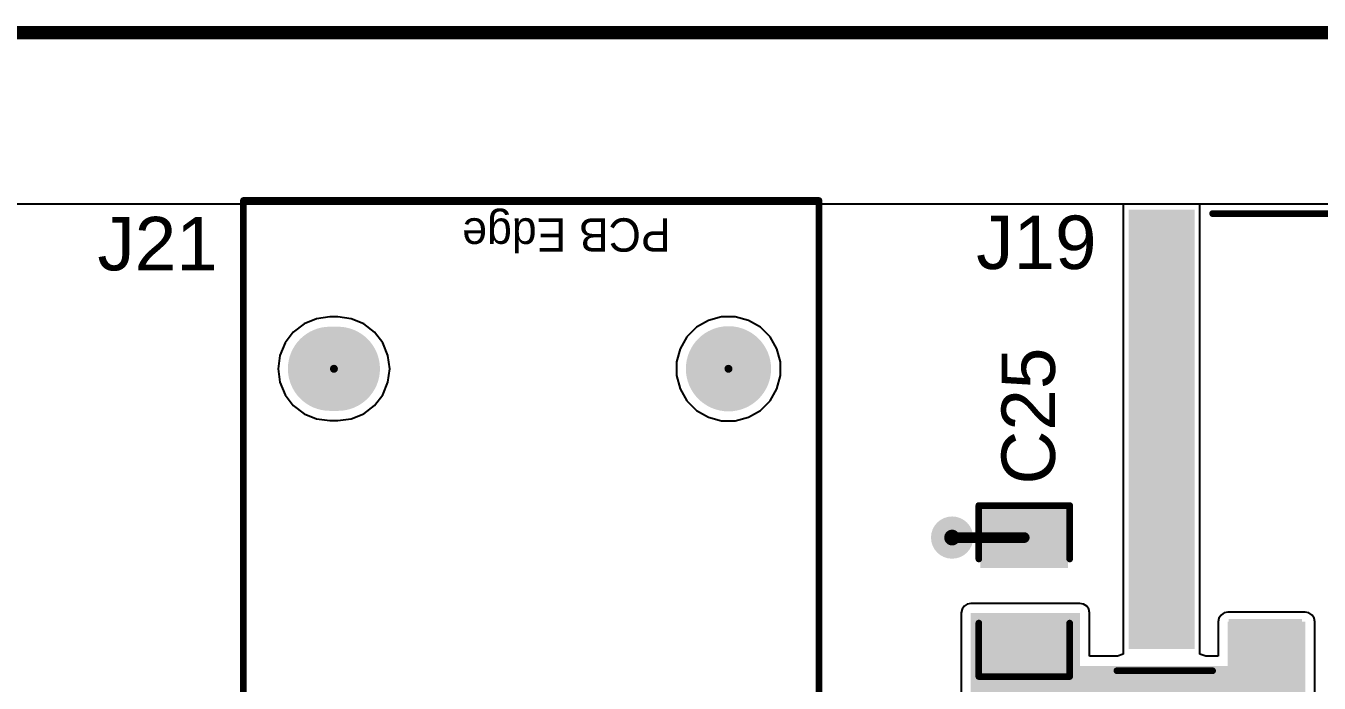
# Model space of a CAD drawing. Header units: millimetres. Extents: x -0.13 to 3.86, y -0.01 to 4.3.
# Drawn here: x 0.63 to 1.598, y 3.781 to 4.273 of the extents above; entities that cross this region are included whole.
import ezdxf

# ---------------------------------------------------------------- set-up
doc = ezdxf.new("R2010")
doc.units = ezdxf.units.MM
doc.header["$MEASUREMENT"] = 0
for name, color, linetype in [('BottomLayer', 5, 'Continuous'), ('BottomSolder', 6, 'Continuous'), ('Mechanical1', 6, 'Continuous'), ('MultiLayer', 9, 'Continuous'), ('PadHoleLayer', 156, 'Continuous'), ('TopLayer', 1, 'Continuous'), ('TopOverlay', 2, 'Continuous'), ('TopPaste', 8, 'Continuous'), ('TopSolder', 216, 'Continuous'), ('ViaHoleLayer', 16, 'Continuous')]:
    doc.layers.add(name, color=color, linetype=linetype)
doc.styles.add('Arial', font='arial.ttf', dxfattribs={"height": 0.2})

# ---------------------------------------------------------------- blocks, each defined once
blk = doc.blocks.new('1053131304_191')
at = {"layer": 'BottomLayer'}
h = blk.add_hatch(color=5, dxfattribs=at)
edge = h.paths.add_edge_path()
edge.add_arc((-0.14764, 0.14134), 0.03543, 0, 360)
h = blk.add_hatch(color=5, dxfattribs=at)
edge = h.paths.add_edge_path()
edge.add_arc((-0.04921, 0.14134), 0.03543, 0, 360)
h = blk.add_hatch(color=5, dxfattribs=at)
edge = h.paths.add_edge_path()
edge.add_arc((0.04921, 0.14134), 0.03543, 0, 360)
blk.add_hatch(color=5, dxfattribs=at).paths.add_polyline_path([(0.1122, 0.17677), (0.18307, 0.17677), (0.18307, 0.1059), (0.1122, 0.1059)])
at = {"layer": 'BottomSolder'}
h = blk.add_hatch(color=6, dxfattribs=at)
edge = h.paths.add_edge_path()
edge.add_arc((-0.14764, 0.14134), 0.03843, 0, 360)
h = blk.add_hatch(color=6, dxfattribs=at)
edge = h.paths.add_edge_path()
edge.add_arc((-0.04921, 0.14134), 0.03843, 0, 360)
h = blk.add_hatch(color=6, dxfattribs=at)
edge = h.paths.add_edge_path()
edge.add_arc((0.04921, 0.14134), 0.03843, 0, 360)
blk.add_hatch(color=6, dxfattribs=at).paths.add_polyline_path([(0.1092, 0.17977), (0.18607, 0.17977), (0.18607, 0.1029), (0.1092, 0.1029)])
h = blk.add_hatch(color=6, dxfattribs=at)
edge = h.paths.add_edge_path()
edge.add_arc((-0.14764, -0.14134), 0.003, 0, 360)
h = blk.add_hatch(color=6, dxfattribs=at)
edge = h.paths.add_edge_path()
edge.add_arc((0.14764, -0.14134), 0.003, 0, 360)
at = {"layer": 'MultiLayer'}
h = blk.add_hatch(color=9, dxfattribs=at)
edge = h.paths.add_edge_path()
edge.add_arc((-0.14764, 0.14134), 0.03543, 0, 360)
h = blk.add_hatch(color=9, dxfattribs=at)
edge = h.paths.add_edge_path()
edge.add_arc((-0.04921, 0.14134), 0.03543, 0, 360)
h = blk.add_hatch(color=9, dxfattribs=at)
edge = h.paths.add_edge_path()
edge.add_arc((0.04921, 0.14134), 0.03543, 0, 360)
blk.add_hatch(color=9, dxfattribs=at).paths.add_polyline_path([(0.1122, 0.17677), (0.18307, 0.17677), (0.18307, 0.1059), (0.1122, 0.1059)])
at = {"layer": 'PadHoleLayer'}
h = blk.add_hatch(color=156, dxfattribs=at)
edge = h.paths.add_edge_path()
edge.add_arc((-0.14764, 0.14134), 0.02362, 0, 360)
h = blk.add_hatch(color=156, dxfattribs=at)
edge = h.paths.add_edge_path()
edge.add_arc((-0.04921, 0.14134), 0.02362, 0, 360)
h = blk.add_hatch(color=156, dxfattribs=at)
edge = h.paths.add_edge_path()
edge.add_arc((0.04921, 0.14134), 0.02362, 0, 360)
h = blk.add_hatch(color=156, dxfattribs=at)
edge = h.paths.add_edge_path()
edge.add_arc((0.14764, 0.14134), 0.02362, 0, 360)
h = blk.add_hatch(color=156, dxfattribs=at)
edge = h.paths.add_edge_path()
edge.add_arc((-0.14764, -0.14134), 0.03189, 0, 360)
h = blk.add_hatch(color=156, dxfattribs=at)
edge = h.paths.add_edge_path()
edge.add_arc((0.14468, -0.14134), 0.0315, 90, 270)
edge.add_line((0.14468, -0.17283), (0.15059, -0.17283))
edge.add_arc((0.15059, -0.14134), 0.0315, 270, 450)
edge.add_line((0.15059, -0.10984), (0.14468, -0.10984))
at = {"layer": 'TopLayer'}
h = blk.add_hatch(color=1, dxfattribs=at)
edge = h.paths.add_edge_path()
edge.add_arc((-0.14764, 0.14134), 0.03543, 0, 360)
h = blk.add_hatch(color=1, dxfattribs=at)
edge = h.paths.add_edge_path()
edge.add_arc((-0.04921, 0.14134), 0.03543, 0, 360)
h = blk.add_hatch(color=1, dxfattribs=at)
edge = h.paths.add_edge_path()
edge.add_arc((0.04921, 0.14134), 0.03543, 0, 360)
blk.add_hatch(color=1, dxfattribs=at).paths.add_polyline_path([(0.1122, 0.17677), (0.18307, 0.17677), (0.18307, 0.1059), (0.1122, 0.1059)])
at = {"layer": 'TopSolder'}
h = blk.add_hatch(color=216, dxfattribs=at)
edge = h.paths.add_edge_path()
edge.add_arc((-0.14764, 0.14134), 0.03843, 0, 360)
h = blk.add_hatch(color=216, dxfattribs=at)
edge = h.paths.add_edge_path()
edge.add_arc((-0.04921, 0.14134), 0.03843, 0, 360)
h = blk.add_hatch(color=216, dxfattribs=at)
edge = h.paths.add_edge_path()
edge.add_arc((0.04921, 0.14134), 0.03843, 0, 360)
blk.add_hatch(color=216, dxfattribs=at).paths.add_polyline_path([(0.1092, 0.17977), (0.18607, 0.17977), (0.18607, 0.1029), (0.1092, 0.1029)])
h = blk.add_hatch(color=216, dxfattribs=at)
edge = h.paths.add_edge_path()
edge.add_arc((-0.14764, -0.14134), 0.003, 0, 360)
h = blk.add_hatch(color=216, dxfattribs=at)
edge = h.paths.add_edge_path()
edge.add_arc((0.14764, -0.14134), 0.003, 0, 360)
at = {"layer": 'TopOverlay'}
for points, const_width in [([(0.19677, 0.17292), (0.19177, 0.16792)], 0.00787), ([(0.19677, 0.17292), (0.19677, 0.16292)], 0.00787), ([(0.19677, 0.16292), (0.19177, 0.16792)], 0.00787), ([(-0.21535, 0.15354), (-0.21535, -0.26732)], 0.005), ([(-0.1937, 0.15354), (-0.21535, 0.15354)], 0.005), ([(-0.09363, 0.15354), (-0.10322, 0.15354)], 0.005), ([(0.0048, 0.15354), (-0.00479, 0.15354)], 0.005), ([(0.10157, 0.15354), (0.09363, 0.15354)], 0.005), ([(0.21535, 0.15354), (0.1937, 0.15354)], 0.005), ([(0.21535, 0.15354), (0.21535, -0.26732)], 0.005), ([(0.21535, -0.26732), (-0.21535, -0.26732)], 0.005), ([(0.21535, -0.26732), (-0.21535, -0.26732)], 0.005)]:
    blk.add_lwpolyline(points, dxfattribs=dict(at, const_width=const_width))
for points, const_width in [([(0.1948, 0.17292, 1), (0.19874, 0.17292, 1)], 0.00394), ([(0.1948, 0.17292, 1), (0.19874, 0.17292, 1)], 0.00394), ([(0.1898, 0.16792, 1), (0.19374, 0.16792, 1)], 0.00394), ([(0.1898, 0.16792, 1), (0.19374, 0.16792, 1)], 0.00394), ([(0.1948, 0.16292, 1), (0.19874, 0.16292, 1)], 0.00394), ([(0.1948, 0.16292, 1), (0.19874, 0.16292, 1)], 0.00394), ([(-0.2166, 0.15354, 1), (-0.2141, 0.15354, 1)], 0.0025), ([(-0.2166, 0.15354, 1), (-0.2141, 0.15354, 1)], 0.0025), ([(-0.19495, 0.15354, 1), (-0.19245, 0.15354, 1)], 0.0025), ([(-0.10447, 0.15354, 1), (-0.10197, 0.15354, 1)], 0.0025), ([(-0.09488, 0.15354, 1), (-0.09238, 0.15354, 1)], 0.0025), ([(-0.00604, 0.15354, 1), (-0.00354, 0.15354, 1)], 0.0025), ([(0.00355, 0.15354, 1), (0.00605, 0.15354, 1)], 0.0025), ([(0.09238, 0.15354, 1), (0.09488, 0.15354, 1)], 0.0025), ([(0.10032, 0.15354, 1), (0.10282, 0.15354, 1)], 0.0025), ([(0.19245, 0.15354, 1), (0.19495, 0.15354, 1)], 0.0025), ([(0.2141, 0.15354, 1), (0.2166, 0.15354, 1)], 0.0025), ([(0.2141, 0.15354, 1), (0.2166, 0.15354, 1)], 0.0025), ([(-0.2166, -0.26732, 1), (-0.2141, -0.26732, 1)], 0.0025), ([(-0.2166, -0.26732, 1), (-0.2141, -0.26732, 1)], 0.0025), ([(-0.2166, -0.26732, 1), (-0.2141, -0.26732, 1)], 0.0025), ([(0.2141, -0.26732, 1), (0.2166, -0.26732, 1)], 0.0025), ([(0.2141, -0.26732, 1), (0.2166, -0.26732, 1)], 0.0025), ([(0.2141, -0.26732, 1), (0.2166, -0.26732, 1)], 0.0025)]:
    blk.add_lwpolyline(points, format="xyb", close=True, dxfattribs=dict(at, const_width=const_width))
blk.add_text('PCB Edge', height=0.025, dxfattribs=at).set_placement((-0.10443, -0.25399))
blk = doc.blocks.new('1054301305_193')
at = {"layer": 'TopLayer'}
for points in [[(-0.20945, 0.14626), (-0.16063, 0.14626), (-0.16063, 0.04784), (-0.20945, 0.04784)], [(-0.11102, 0.14626), (-0.06221, 0.14626), (-0.06221, 0.04784), (-0.11102, 0.04784)], [(-0.0126, 0.14626), (0.03622, 0.14626), (0.03622, 0.04784), (-0.0126, 0.04784)], [(0.08583, 0.14626), (0.13465, 0.14626), (0.13465, 0.04784), (0.08583, 0.04784)], [(0.18425, 0.14626), (0.23307, 0.14626), (0.23307, 0.04784), (0.18425, 0.04784)], [(-0.30787, 0.06437), (-0.26457, 0.06437), (-0.26457, -0.25847), (-0.30787, -0.25847)], [(0.26457, 0.06437), (0.30787, 0.06437), (0.30787, -0.25847), (0.26457, -0.25847)]]:
    blk.add_hatch(color=1, dxfattribs=at).paths.add_polyline_path(points)
at = {"layer": 'TopPaste'}
for points in [[(-0.20945, 0.14626), (-0.16063, 0.14626), (-0.16063, 0.04784), (-0.20945, 0.04784)], [(-0.11102, 0.14626), (-0.06221, 0.14626), (-0.06221, 0.04784), (-0.11102, 0.04784)], [(-0.0126, 0.14626), (0.03622, 0.14626), (0.03622, 0.04784), (-0.0126, 0.04784)], [(0.08583, 0.14626), (0.13465, 0.14626), (0.13465, 0.04784), (0.08583, 0.04784)], [(0.18425, 0.14626), (0.23307, 0.14626), (0.23307, 0.04784), (0.18425, 0.04784)], [(-0.30787, 0.06437), (-0.26457, 0.06437), (-0.26457, -0.25847), (-0.30787, -0.25847)], [(0.26457, 0.06437), (0.30787, 0.06437), (0.30787, -0.25847), (0.26457, -0.25847)]]:
    blk.add_hatch(color=8, dxfattribs=at).paths.add_polyline_path(points)
at = {"layer": 'TopSolder'}
for points in [[(-0.21245, 0.14926), (-0.15763, 0.14926), (-0.15763, 0.04484), (-0.21245, 0.04484)], [(-0.11402, 0.14926), (-0.05921, 0.14926), (-0.05921, 0.04484), (-0.11402, 0.04484)], [(-0.0156, 0.14926), (0.03922, 0.14926), (0.03922, 0.04484), (-0.0156, 0.04484)], [(0.08283, 0.14926), (0.13765, 0.14926), (0.13765, 0.04484), (0.08283, 0.04484)], [(0.18125, 0.14926), (0.23607, 0.14926), (0.23607, 0.04484), (0.18125, 0.04484)], [(-0.31087, 0.06737), (-0.26157, 0.06737), (-0.26157, -0.26147), (-0.31087, -0.26147)], [(0.26157, 0.06737), (0.31087, 0.06737), (0.31087, -0.26147), (0.26157, -0.26147)]]:
    blk.add_hatch(color=216, dxfattribs=at).paths.add_polyline_path(points)
at = {"layer": 'TopOverlay'}
for points, const_width in [([(0.25053, 0.11645), (0.24553, 0.11145)], 0.00787), ([(0.25053, 0.11645), (0.25053, 0.10645)], 0.00787), ([(0.25053, 0.10645), (0.24553, 0.11145)], 0.00787), ([(-0.22441, 0.08366), (-0.31968, 0.08366)], 0.005), ([(0.31969, 0.08366), (0.24803, 0.08366)], 0.005), ([(0.24803, -0.25846), (-0.25, -0.25846)], 0.005)]:
    blk.add_lwpolyline(points, dxfattribs=dict(at, const_width=const_width))
for points, const_width in [([(0.24856, 0.11645, 1), (0.2525, 0.11645, 1)], 0.00394), ([(0.24856, 0.11645, 1), (0.2525, 0.11645, 1)], 0.00394), ([(0.24356, 0.11145, 1), (0.2475, 0.11145, 1)], 0.00394), ([(0.24356, 0.11145, 1), (0.2475, 0.11145, 1)], 0.00394), ([(0.24856, 0.10645, 1), (0.2525, 0.10645, 1)], 0.00394), ([(0.24856, 0.10645, 1), (0.2525, 0.10645, 1)], 0.00394), ([(-0.32093, 0.08366, 1), (-0.31843, 0.08366, 1)], 0.0025), ([(-0.22566, 0.08366, 1), (-0.22316, 0.08366, 1)], 0.0025), ([(0.24678, 0.08366, 1), (0.24928, 0.08366, 1)], 0.0025), ([(0.31844, 0.08366, 1), (0.32094, 0.08366, 1)], 0.0025), ([(-0.25125, -0.25846, 1), (-0.24875, -0.25846, 1)], 0.0025), ([(0.24678, -0.25846, 1), (0.24928, -0.25846, 1)], 0.0025)]:
    blk.add_lwpolyline(points, format="xyb", close=True, dxfattribs=dict(at, const_width=const_width))
blk = doc.blocks.new('C___0805_226')
at = {"layer": 'TopLayer'}
for points in [[(-0.06, 0.03), (-0.02, 0.03), (-0.02, -0.03), (-0.06, -0.03)], [(0.02, 0.03), (0.06, 0.03), (0.06, -0.03), (0.02, -0.03)]]:
    blk.add_hatch(color=1, dxfattribs=at).paths.add_polyline_path(points)
at = {"layer": 'TopPaste'}
for points in [[(-0.06, 0.03), (-0.02, 0.03), (-0.02, -0.03), (-0.06, -0.03)], [(0.02, 0.03), (0.06, 0.03), (0.06, -0.03), (0.02, -0.03)]]:
    blk.add_hatch(color=8, dxfattribs=at).paths.add_polyline_path(points)
at = {"layer": 'TopSolder'}
for points in [[(-0.06276, 0.03276), (-0.01724, 0.03276), (-0.01724, -0.03275), (-0.06276, -0.03275)], [(0.01724, 0.03276), (0.06276, 0.03276), (0.06276, -0.03275), (0.01724, -0.03275)]]:
    blk.add_hatch(color=216, dxfattribs=at).paths.add_polyline_path(points)
at = {"layer": 'TopOverlay', "const_width": 0.005}
for points in [[(-0.024, 0.034), (-0.064, 0.034)], [(-0.064, -0.034), (-0.064, 0.034)], [(0.064, 0.034), (0.024, 0.034)], [(0.064, -0.034), (0.064, 0.034)], [(-0.024, -0.034), (-0.064, -0.034)], [(0.064, -0.034), (0.024, -0.034)]]:
    blk.add_lwpolyline(points, dxfattribs=at)
at = {"layer": 'TopOverlay', "const_width": 0.0025}
for points in [[(-0.06525, 0.034, 1), (-0.06275, 0.034, 1)], [(-0.06525, 0.034, 1), (-0.06275, 0.034, 1)], [(-0.02525, 0.034, 1), (-0.02275, 0.034, 1)], [(0.02275, 0.034, 1), (0.02525, 0.034, 1)], [(0.06275, 0.034, 1), (0.06525, 0.034, 1)], [(0.06275, 0.034, 1), (0.06525, 0.034, 1)], [(-0.06525, -0.034, 1), (-0.06275, -0.034, 1)], [(-0.06525, -0.034, 1), (-0.06275, -0.034, 1)], [(-0.02525, -0.034, 1), (-0.02275, -0.034, 1)], [(0.02275, -0.034, 1), (0.02525, -0.034, 1)], [(0.06275, -0.034, 1), (0.06525, -0.034, 1)], [(0.06275, -0.034, 1), (0.06525, -0.034, 1)]]:
    blk.add_lwpolyline(points, format="xyb", close=True, dxfattribs=at)

msp = doc.modelspace()

# ---------------------------------------------------------------- hatches: boundary and pattern name
at = {"layer": 'BottomLayer'}
h = msp.add_hatch(color=5, dxfattribs=at)
edge = h.paths.add_edge_path()
edge.add_arc((1.323, 3.89), 0.01181, 0, 360)
at = {"layer": 'BottomSolder'}
h = msp.add_hatch(color=6, dxfattribs=at)
edge = h.paths.add_edge_path()
edge.add_arc((1.323, 3.89), 0.01581, 0, 360)
at = {"layer": 'TopLayer'}
h = msp.add_hatch(color=1, dxfattribs=at)
edge = h.paths.add_edge_path()
edge.add_arc((1.323, 3.89), 0.01181, 0, 360)
for points in [[(1.337, 3.6146), (1.41871, 3.6146), (1.41871, 3.8336), (1.337, 3.8336)], [(1.52934, 3.608), (1.58734, 3.608), (1.58734, 3.827), (1.52934, 3.827)], [(1.338, 3.758), (1.586, 3.758), (1.586, 3.794), (1.338, 3.794)]]:
    msp.add_hatch(color=1, dxfattribs=at).paths.add_polyline_path(points)
at = {"layer": 'TopSolder'}
h = msp.add_hatch(color=216, dxfattribs=at)
edge = h.paths.add_edge_path()
edge.add_arc((1.323, 3.89), 0.01581, 0, 360)
at = {"layer": 'ViaHoleLayer'}
h = msp.add_hatch(color=16, dxfattribs=at)
edge = h.paths.add_edge_path()
edge.add_arc((1.323, 3.89), 0.00591, 0, 360)

# ---------------------------------------------------------------- linework, layer by layer
at = {"layer": 'BottomLayer'}
for p, q in [((0.0102, 4.1398), (1.62549, 4.1398)), ((0.838, 4.04996), (0.82995, 4.04379)), ((0.84736, 4.05384), (0.838, 4.04996)), ((0.85741, 4.05517), (0.84736, 4.05384)), ((0.86332, 4.05517), (0.85741, 4.05517)), ((0.87337, 4.05384), (0.86332, 4.05517)), ((0.88273, 4.04996), (0.87337, 4.05384)), ((0.89077, 4.04379), (0.88273, 4.04996)), ((1.13176, 4.04746), (1.12452, 4.04022)), ((1.14063, 4.05258), (1.13176, 4.04746)), ((1.15052, 4.05523), (1.14063, 4.05258)), ((1.16076, 4.05523), (1.15052, 4.05523)), ((1.17065, 4.05258), (1.16076, 4.05523)), ((1.17952, 4.04746), (1.17065, 4.05258)), ((1.18676, 4.04022), (1.17952, 4.04746)), ((0.82995, 4.04379), (0.82378, 4.03575)), ((0.89694, 4.03575), (0.89077, 4.04379)), ((1.12452, 4.04022), (1.1194, 4.03135)), ((1.19188, 4.03135), (1.18676, 4.04022)), ((0.82378, 4.03575), (0.8199, 4.02639)), ((0.90082, 4.02639), (0.89694, 4.03575)), ((1.1194, 4.03135), (1.11675, 4.02146)), ((1.19453, 4.02146), (1.19188, 4.03135)), ((0.8199, 4.02639), (0.81858, 4.01634)), ((0.90214, 4.01634), (0.90082, 4.02639)), ((1.11675, 4.02146), (1.11675, 4.01122)), ((1.19453, 4.01122), (1.19453, 4.02146)), ((0.81858, 4.01634), (0.8199, 4.00629)), ((0.90082, 4.00629), (0.90214, 4.01634)), ((1.11675, 4.01122), (1.1194, 4.00133)), ((1.19188, 4.00133), (1.19453, 4.01122)), ((0.8199, 4.00629), (0.82378, 3.99692)), ((0.89694, 3.99692), (0.90082, 4.00629)), ((1.1194, 4.00133), (1.12452, 3.99246)), ((1.18676, 3.99246), (1.19188, 4.00133)), ((0.82378, 3.99692), (0.82995, 3.98888)), ((0.82995, 3.98888), (0.838, 3.98271)), ((0.88273, 3.98271), (0.89077, 3.98888)), ((0.89077, 3.98888), (0.89694, 3.99692)), ((1.12452, 3.99246), (1.13176, 3.98522)), ((1.17952, 3.98522), (1.18676, 3.99246)), ((0.838, 3.98271), (0.84736, 3.97883)), ((0.84736, 3.97883), (0.85741, 3.97751)), ((0.86332, 3.97751), (0.87337, 3.97883)), ((0.87337, 3.97883), (0.88273, 3.98271)), ((1.13176, 3.98522), (1.14063, 3.9801)), ((1.14063, 3.9801), (1.15052, 3.97745)), ((1.16076, 3.97745), (1.17065, 3.9801)), ((1.17065, 3.9801), (1.17952, 3.98522)), ((0.85741, 3.97751), (0.86332, 3.97751)), ((1.15052, 3.97745), (1.16076, 3.97745))]:
    msp.add_line(p, q, dxfattribs=at)
at = {"layer": 'Mechanical1', "const_width": 0.01}
msp.add_lwpolyline([(0, 4.268), (1.62309, 4.268)], dxfattribs=at)
at = {"layer": 'TopLayer'}
for p, q in [((0.0102, 4.1398), (1.44627, 4.1398)), ((1.44627, 4.1398), (1.45113, 4.13947)), ((1.45113, 4.13947), (1.45113, 4.1348)), ((1.45113, 4.1348), (1.45113, 3.80614)), ((1.50843, 4.13947), (1.51329, 4.1398)), ((1.50843, 4.1348), (1.50843, 4.13947)), ((1.50843, 3.80614), (1.50843, 4.1348)), ((1.51329, 4.1398), (2.01871, 4.1398)), ((0.838, 4.04996), (0.82995, 4.04379)), ((0.84736, 4.05384), (0.838, 4.04996)), ((0.85741, 4.05517), (0.84736, 4.05384)), ((0.86332, 4.05517), (0.85741, 4.05517)), ((0.87337, 4.05384), (0.86332, 4.05517)), ((0.88273, 4.04996), (0.87337, 4.05384)), ((0.89077, 4.04379), (0.88273, 4.04996)), ((1.13176, 4.04746), (1.12452, 4.04022)), ((1.14063, 4.05258), (1.13176, 4.04746)), ((1.15052, 4.05523), (1.14063, 4.05258)), ((1.16076, 4.05523), (1.15052, 4.05523)), ((1.17065, 4.05258), (1.16076, 4.05523)), ((1.17952, 4.04746), (1.17065, 4.05258)), ((1.18676, 4.04022), (1.17952, 4.04746)), ((0.82995, 4.04379), (0.82378, 4.03575)), ((0.89694, 4.03575), (0.89077, 4.04379)), ((1.12452, 4.04022), (1.1194, 4.03135)), ((1.19188, 4.03135), (1.18676, 4.04022)), ((0.82378, 4.03575), (0.8199, 4.02639)), ((0.90082, 4.02639), (0.89694, 4.03575)), ((1.1194, 4.03135), (1.11675, 4.02146)), ((1.19453, 4.02146), (1.19188, 4.03135)), ((0.8199, 4.02639), (0.81858, 4.01634)), ((0.90214, 4.01634), (0.90082, 4.02639)), ((1.11675, 4.02146), (1.11675, 4.01122)), ((1.19453, 4.01122), (1.19453, 4.02146)), ((0.81858, 4.01634), (0.8199, 4.00629)), ((0.90082, 4.00629), (0.90214, 4.01634)), ((1.11675, 4.01122), (1.1194, 4.00133)), ((1.19188, 4.00133), (1.19453, 4.01122)), ((0.8199, 4.00629), (0.82378, 3.99692)), ((0.89694, 3.99692), (0.90082, 4.00629)), ((1.1194, 4.00133), (1.12452, 3.99246)), ((1.18676, 3.99246), (1.19188, 4.00133)), ((0.82378, 3.99692), (0.82995, 3.98888)), ((0.82995, 3.98888), (0.838, 3.98271)), ((0.88273, 3.98271), (0.89077, 3.98888)), ((0.89077, 3.98888), (0.89694, 3.99692)), ((1.12452, 3.99246), (1.13176, 3.98522)), ((1.17952, 3.98522), (1.18676, 3.99246)), ((0.838, 3.98271), (0.84736, 3.97883)), ((0.84736, 3.97883), (0.85741, 3.97751)), ((0.86332, 3.97751), (0.87337, 3.97883)), ((0.87337, 3.97883), (0.88273, 3.98271)), ((1.13176, 3.98522), (1.14063, 3.9801)), ((1.14063, 3.9801), (1.15052, 3.97745)), ((1.16076, 3.97745), (1.17065, 3.9801)), ((1.17065, 3.9801), (1.17952, 3.98522)), ((0.85741, 3.97751), (0.86332, 3.97751)), ((1.15052, 3.97745), (1.16076, 3.97745)), ((1.33041, 3.83633), (1.32986, 3.8336)), ((1.32986, 3.8336), (1.32986, 3.6146)), ((1.33195, 3.83864), (1.33041, 3.83633)), ((1.33427, 3.84019), (1.33195, 3.83864)), ((1.337, 3.84074), (1.33427, 3.84019)), ((1.41871, 3.84074), (1.337, 3.84074)), ((1.42144, 3.84019), (1.41871, 3.84074)), ((1.42376, 3.83864), (1.42144, 3.84019)), ((1.42531, 3.83633), (1.42376, 3.83864)), ((1.42585, 3.8336), (1.42531, 3.83633)), ((1.42585, 3.80114), (1.42585, 3.8336)), ((1.52593, 3.83314), (1.52429, 3.83205)), ((1.52596, 3.83316), (1.52593, 3.83316)), ((1.52593, 3.83316), (1.52593, 3.83314)), ((1.52661, 3.83359), (1.52596, 3.83316)), ((1.52934, 3.83414), (1.52661, 3.83359)), ((1.58734, 3.83414), (1.52934, 3.83414)), ((1.59007, 3.83359), (1.58734, 3.83414)), ((1.59238, 3.83205), (1.59007, 3.83359)), ((1.52274, 3.82973), (1.5222, 3.827)), ((1.5222, 3.827), (1.5222, 3.80114)), ((1.52429, 3.83205), (1.52274, 3.82973)), ((1.59393, 3.82973), (1.59238, 3.83205)), ((1.59448, 3.827), (1.59393, 3.82973)), ((1.59448, 3.63562), (1.59448, 3.827)), ((1.45113, 3.80614), (1.45113, 3.80263)), ((1.50843, 3.80263), (1.50843, 3.80614)), ((1.44674, 3.80114), (1.42585, 3.80114)), ((1.45113, 3.80263), (1.44674, 3.80114)), ((1.51281, 3.80114), (1.50843, 3.80263)), ((1.5222, 3.80114), (1.51281, 3.80114))]:
    msp.add_line(p, q, dxfattribs=at)
at = {"layer": 'TopLayer', "const_width": 0.008}
msp.add_lwpolyline([(1.323, 3.89), (1.377, 3.89)], dxfattribs=at)
at = {"layer": 'TopLayer', "const_width": 0.004}
for points in [[(1.321, 3.89, 1), (1.325, 3.89, 1)], [(1.375, 3.89, 1), (1.379, 3.89, 1)]]:
    msp.add_lwpolyline(points, format="xyb", close=True, dxfattribs=at)

# ---------------------------------------------------------------- block references
for name, p, rotation in [('1053131304_191', (1.008, 3.875), 180), ('1054301305_193', (1.766, 3.874), 180), ('C___0805_226', (1.377, 3.85), 270)]:
    msp.add_blockref(name, p, dxfattribs=dict(rotation=rotation))

# ---------------------------------------------------------------- texts
at = {"layer": 'TopOverlay', "style": 'Arial'}
for s, p in [('J21', (0.68335, 4.09001)), ('J19', (1.34102, 4.09101))]:
    msp.add_text(s, height=0.04, dxfattribs=at).set_placement(p)
msp.add_text('C25', height=0.04, rotation=90, dxfattribs=at).set_placement((1.39999, 3.92968))

doc.saveas('drawing.dxf')
